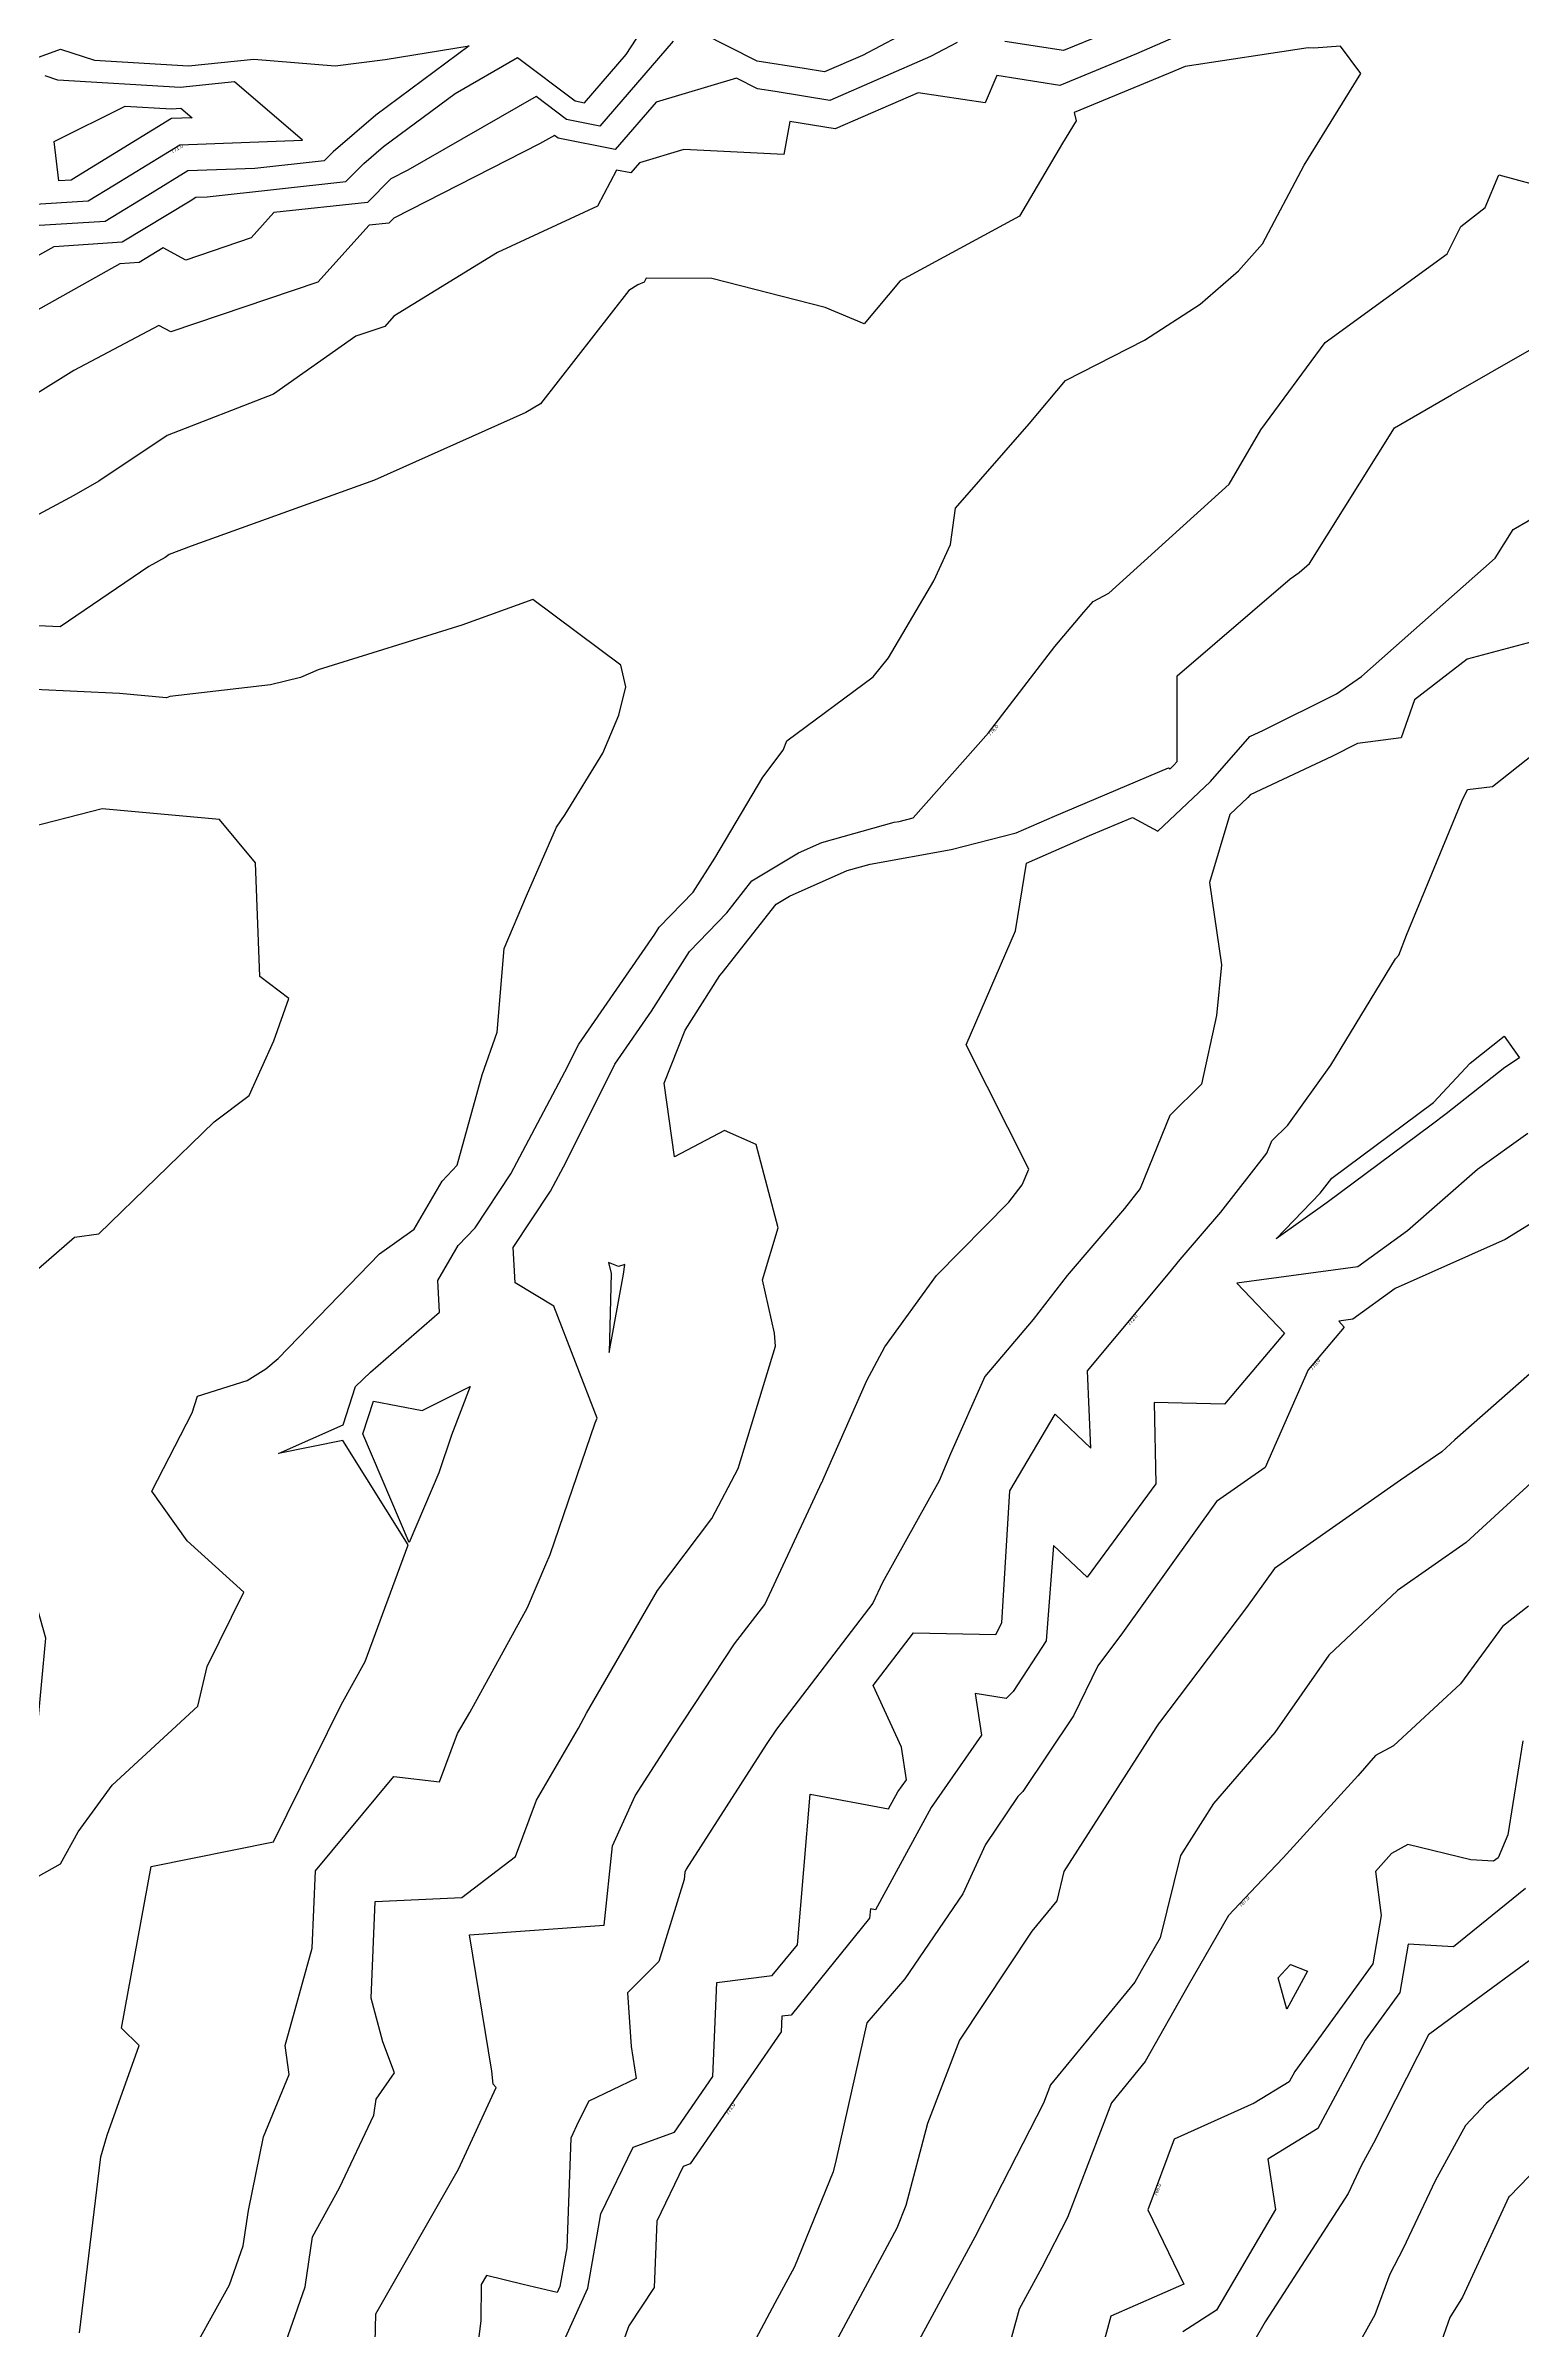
# Model space of a CAD drawing. Extents: x 1684434 to 1702565, y 997334 to 1000228.
# Drawn here: x 1700459.8 to 1700658.7, y 998888.4 to 999196 of the extents above; entities that cross this region are included whole.
import ezdxf

# ---------------------------------------------------------------- set-up
doc = ezdxf.new("R2010")
doc.units = 0
doc.layers.add('Default', color=7, linetype='Continuous')

msp = doc.modelspace()

# ---------------------------------------------------------------- linework, layer by layer
at = {"layer": 'Default'}
for points in [[(1700450.76, 999163.23), (1700460.99, 999168.97), (1700470.16, 999169.56), (1700479.29, 999175.1), (1700480.09, 999175.59), (1700481.6, 999175.64), (1700500.26, 999177.69), (1700502.68, 999180.12), (1700505.34, 999182.4), (1700514.99, 999189.56), (1700523.38, 999194.39), (1700531.13, 999188.55), (1700532.41, 999188.29), (1700538.04, 999194.81), (1700540.81, 999199.06)], [(1700614.48, 999198.27), (1700606.74, 999194.9), (1700596.41, 999190.64), (1700587.94, 999191.98), (1700586.37, 999188.3), (1700577.35, 999189.64), (1700566.16, 999184.78), (1700560.07, 999185.76), (1700559.24, 999181.32), (1700545.8, 999181.99), (1700539.8, 999180.2), (1700538.63, 999178.85), (1700536.72, 999179.24), (1700534.16, 999174.37), (1700520.7, 999168.14), (1700506.74, 999159.55), (1700505.52, 999158.2), (1700501.62, 999156.88), (1700490.55, 999149.05), (1700476.23, 999143.52), (1700467, 999137.35), (1700463.64, 999135.44), (1700452.31, 999129.38)], [(1700579.35, 999199.7), (1700569.83, 999194.66), (1700564.75, 999192.45), (1700561.98, 999192.89), (1700555.64, 999193.89), (1700548.12, 999197.7)], [(1700602.42, 999197.58), (1700596.93, 999195.32), (1700589.02, 999196.56)], [(1700544.37, 999196.58), (1700534.49, 999185.14), (1700530, 999186.05), (1700525.89, 999189.15), (1700508.61, 999179.22), (1700506.31, 999178.04), (1700503.17, 999174.89), (1700490.58, 999173.51), (1700487.51, 999170.12), (1700478.71, 999167.13), (1700475.69, 999168.75), (1700472.46, 999166.79), (1700469.84, 999166.62), (1700447.81, 999154.26)], [(1700582.58, 999196.4), (1700579.01, 999194.51), (1700565.45, 999188.62), (1700558.07, 999189.8), (1700555.69, 999190.17), (1700552.87, 999191.61), (1700542.08, 999188.39), (1700536.56, 999182), (1700528.87, 999183.55), (1700528.39, 999183.91), (1700526.36, 999182.75), (1700506.74, 999172.76), (1700506.07, 999172.09), (1700503.42, 999171.8), (1700496.52, 999164.16), (1700476.71, 999157.44), (1700475.09, 999158.31), (1700463.64, 999152.24), (1700453.09, 999145.71)], [(1700456.2, 999193.43), (1700461.86, 999195.52), (1700466.43, 999194.03), (1700479.1, 999193.27), (1700487.86, 999194.16), (1700498.85, 999193.26), (1700505.56, 999194.11), (1700516.88, 999195.95), (1700504.29, 999186.62), (1700498.56, 999181.7), (1700497.35, 999180.48), (1700488.02, 999179.46), (1700479, 999179.12), (1700474.2, 999176.17), (1700467.86, 999172.33), (1700453.83, 999171.44)], [(1700636.96, 999192.25), (1700634.23, 999195.92), (1700630.64, 999195.66), (1700629.88, 999195.68), (1700613.28, 999193.18), (1700611.06, 999192.22), (1700598.34, 999186.98), (1700598.63, 999185.85), (1700596.76, 999182.84), (1700590.99, 999173.01), (1700574.92, 999164.33), (1700570.05, 999158.52), (1700564.8, 999160.75), (1700549.56, 999164.64), (1700540.71, 999164.7), (1700540.43, 999164.16), (1700539.59, 999163.77), (1700538.4, 999163.04), (1700526.47, 999147.75), (1700524.52, 999146.58), (1700504.14, 999137.51), (1700479.42, 999128.61), (1700476.49, 999127.48), (1700475.92, 999127.1), (1700473.75, 999125.87), (1700461.81, 999117.73), (1700453.92, 999118.09)], [(1700457.72, 999174.6), (1700465.56, 999175.1), (1700469.1, 999177.25), (1700477.9, 999182.65), (1700494.45, 999183.28), (1700485.27, 999191.11), (1700477.95, 999190.37), (1700461.48, 999191.35), (1700459.77, 999191.91)], [(1700464.39, 998888.08), (1700467.26, 998911.77), (1700468.11, 998914.7), (1700472.43, 998926.76), (1700470.05, 998929.11), (1700474.05, 998950.86), (1700490.51, 998954.19), (1700499.64, 998972.63), (1700502.86, 998978.48), (1700508.63, 998994.02), (1700508.66, 998994.18), (1700499.88, 999008.22), (1700491.18, 999006.47), (1700499.93, 999010.33), (1700501.56, 999015.47), (1700503.61, 999017.39), (1700512.9, 999025.48), (1700512.68, 999029.77), (1700515.4, 999034.46), (1700517.68, 999036.83), (1700522.5, 999044.11), (1700529.78, 999057.83), (1700531.65, 999061.58), (1700541.86, 999076.36), (1700542.46, 999077.31), (1700547.02, 999082.01), (1700549.96, 999086.62), (1700556.42, 999097.49), (1700559.17, 999101.14), (1700559.64, 999102.38), (1700571.3, 999111.02), (1700573.34, 999113.59), (1700579.46, 999123.95), (1700581.71, 999128.84), (1700582.37, 999133.73), (1700592.3, 999145.08), (1700597.18, 999150.89), (1700607.83, 999156.35), (1700615.31, 999161.18), (1700620.46, 999165.68), (1700623.7, 999169.32), (1700629.33, 999179.88), (1700636.96, 999192.25)], [(1700479.56, 999186.28), (1700476.8, 999186.18), (1700464.01, 999178.33), (1700463.26, 999177.87), (1700461.61, 999177.77), (1700460.99, 999183.07), (1700470.56, 999187.84), (1700476.81, 999187.46), (1700478.03, 999187.59), (1700479.56, 999186.28)], [(1700478.29, 998883.13), (1700484.59, 998894.53), (1700486.43, 998899.78), (1700487.16, 998904.54), (1700489.19, 998914.48), (1700492.65, 998922.88), (1700492.11, 998926.79), (1700495.75, 998939.87), (1700496.19, 998950.27), (1700506.73, 998962.98), (1700512.87, 998962.25), (1700515.31, 998968.76), (1700516.96, 998971.59), (1700524.73, 998985.75), (1700527.19, 998991.5), (1700527.78, 998992.88), (1700533.84, 999010.57), (1700534.1, 999011.24), (1700528.26, 999026.31), (1700523.09, 999029.44), (1700522.82, 999034.21), (1700527.85, 999041.79), (1700529.93, 999045.71), (1700536.48, 999058.87), (1700541.41, 999066), (1700546.55, 999074.06), (1700551.58, 999079.25), (1700554.95, 999083.54), (1700561.24, 999087.31), (1700564.35, 999088.71), (1700574.11, 999091.43), (1700574.79, 999091.55), (1700576.69, 999092.04), (1700586.81, 999103.49), (1700595.74, 999115.09), (1700599.64, 999119.7), (1700600.92, 999121.17), (1700603.03, 999122.26), (1700619.22, 999136.97), (1700623.47, 999144.26), (1700632.15, 999156.02), (1700648.58, 999167.94), (1700650.44, 999171.63), (1700653.71, 999174.18), (1700655.53, 999178.61), (1700662.48, 999176.72)], [(1700491.5, 998884.91), (1700494.77, 998894.27), (1700495.8, 998901.01), (1700499.4, 998907.6), (1700504.06, 998917.39), (1700504.36, 998919.56), (1700506.83, 998923.08), (1700505.27, 998927.28), (1700503.66, 998933.16), (1700504.21, 998946.16), (1700515.87, 998946.7), (1700523.11, 998952.2), (1700525.96, 998959.8), (1700531.58, 998969.47), (1700532.7, 998971.51), (1700542.25, 998988.03), (1700549.56, 998997.71), (1700553.12, 999004.44), (1700558.13, 999020.9), (1700557.98, 999022.67), (1700556.4, 999029.85), (1700558.49, 999036.86), (1700555.54, 999048.04), (1700551.26, 999049.94), (1700544.52, 999046.39), (1700543.13, 999056.32), (1700545.95, 999063.47), (1700550.65, 999070.82), (1700550.96, 999071.15), (1700558.21, 999080.4), (1700560.01, 999081.47), (1700567.78, 999084.96), (1700570.89, 999085.82), (1700581.79, 999087.78), (1700590.55, 999090.02), (1700595.71, 999092.27), (1700611.07, 999098.76), (1700611.28, 999098.64), (1700611.73, 999099.06), (1700612.21, 999099.62), (1700612.21, 999111.15), (1700627.44, 999124.22), (1700628.67, 999125.08), (1700630.02, 999126.27), (1700641.5, 999144.55), (1700649.18, 999148.99), (1700659.99, 999155.19)], [(1700504.24, 998886.77), (1700504.29, 998890.64), (1700515.45, 998910.12), (1700520.53, 998921.1), (1700520.09, 998921.55), (1700519.91, 998923.31), (1700516.92, 998941.66), (1700535.04, 998942.95), (1700536.16, 998953.64), (1700539.22, 998960.36), (1700544.33, 998968.32), (1700552.63, 998980.82), (1700556.69, 998986.14), (1700564.43, 999002.69), (1700564.49, 999002.8), (1700564.5, 999002.86), (1700570.42, 999016.28), (1700572.87, 999020.84), (1700579.81, 999030.43), (1700589.53, 999040.31), (1700591.36, 999042.62), (1700592.25, 999044.72), (1700583.81, 999061.46), (1700590.46, 999076.81), (1700591.95, 999085.95), (1700600.43, 999089.65), (1700606.19, 999092.08), (1700609.61, 999090.24), (1700616.73, 999096.91), (1700622, 999102.97), (1700623.84, 999103.84), (1700633.68, 999108.74), (1700637.03, 999111.08), (1700655.05, 999127.01), (1700657.47, 999130.87), (1700661.49, 999133.19)], [(1700452.91, 998946.26), (1700461.83, 998951.21), (1700464.21, 998955.54), (1700468.8, 998961.8), (1700480.33, 998972.43), (1700481.61, 998977.78), (1700486.53, 998987.79), (1700478.92, 998994.7), (1700474.16, 999001.37), (1700479.58, 999011.95), (1700480.29, 999014.17), (1700487, 999016.31), (1700489.48, 999017.88), (1700491.14, 999019.24), (1700504.81, 999033.35), (1700509.46, 999036.66), (1700513.22, 999043.13), (1700515.27, 999045.27), (1700518.63, 999057.46), (1700520.66, 999063.16), (1700521.58, 999074.44), (1700524.59, 999081.55), (1700528.65, 999090.8), (1700529.81, 999092.47), (1700534.89, 999100.75), (1700537.05, 999105.84), (1700537.97, 999109.66), (1700537.28, 999112.58), (1700525.45, 999121.44), (1700515.9, 999117.95), (1700496.55, 999111.98), (1700494.18, 999110.92), (1700490.14, 999109.93), (1700476.59, 999108.35), (1700476.1, 999108.19), (1700469.78, 999108.77), (1700452.66, 999109.56)], [(1700660.69, 999115.91), (1700651.28, 999113.41), (1700644.18, 999107.93), (1700642.39, 999102.81), (1700636.51, 999102.03), (1700633.06, 999100.31), (1700622.06, 999095.13), (1700621.73, 999094.75), (1700619.32, 999092.49), (1700616.59, 999083.34), (1700618.21, 999072.25), (1700617.53, 999065.42), (1700615.5, 999056.18), (1700611.21, 999051.95), (1700607.22, 999042.12), (1700605.12, 999039.44), (1700597.42, 999030.44), (1700592.85, 999024.48), (1700586.33, 999016.81), (1700581.7, 999006.43), (1700580.16, 999002.8), (1700572.52, 998989.08), (1700571.22, 998986.3), (1700558.26, 998969.36), (1700556.88, 998967.27), (1700546.12, 998950.52), (1700545.93, 998950.1), (1700545.83, 998949.13), (1700542.42, 998938.07), (1700538.19, 998933.87), (1700538.68, 998926.65), (1700539.37, 998922.34), (1700533, 998919.26), (1700531.6, 998916.55), (1700530.56, 998914.29), (1700530.04, 998899.54), (1700529.1, 998894.31), (1700528.74, 998893.5), (1700524.15, 998894.59), (1700519.2, 998895.81), (1700518.5, 998894.59), (1700518.43, 998889.74), (1700516.57, 998874.4)], [(1700527.06, 998881.31), (1700532.84, 998894.12), (1700534.63, 998904.09), (1700538.97, 998913.07), (1700544.53, 998915.08), (1700549.71, 998922.59), (1700550.23, 998935.27), (1700557.7, 998936.17), (1700561.07, 998940.32), (1700562.79, 998960.59), (1700573.36, 998958.61), (1700574.61, 998960.91), (1700575.75, 998962.53), (1700575.08, 998966.92), (1700571.3, 998975.23), (1700576.73, 998982.33), (1700587.78, 998982.08), (1700588.6, 998983.65), (1700589.68, 999001.43), (1700595.77, 999011.75), (1700600.61, 999007.18), (1700600.15, 999017.6), (1700611.05, 999030.63), (1700612.62, 999032.59), (1700618.08, 999038.94), (1700624.31, 999046.91), (1700624.97, 999048.55), (1700627.12, 999050.67), (1700632.93, 999058.74), (1700641.61, 999073.07), (1700642.09, 999073.53), (1700643.11, 999076.24), (1700650.56, 999094.29), (1700651.3, 999095.86), (1700654.7, 999096.24), (1700664.85, 999104.3)], [(1700454.39, 999027.46), (1700463.74, 999035.6), (1700466.99, 999036.05), (1700482.53, 999051.12), (1700487.23, 999054.66), (1700490.59, 999062.02), (1700492.61, 999067.7), (1700488.69, 999070.69), (1700488.09, 999085.98), (1700483.25, 999091.81), (1700467.45, 999093.24), (1700456.26, 999090.37)], [(1700656.34, 999058.43), (1700648.46, 999052.21), (1700646.42, 999050.67), (1700632.43, 999040.23), (1700625.56, 999035.37), (1700631.48, 999041.53), (1700633.06, 999043.51), (1700646.76, 999053.73), (1700651.66, 999059), (1700656.26, 999062.64), (1700658.34, 999059.73), (1700656.34, 999058.43)], [(1700659.46, 999049.55), (1700652.68, 999044.69), (1700643.22, 999036.42), (1700636.55, 999031.58), (1700620.25, 999029.39), (1700626.68, 999022.68), (1700618.58, 999013.11), (1700609.13, 999013.31), (1700609.35, 999002.39), (1700600.11, 998989.82), (1700595.56, 998994.08), (1700594.56, 998981.24), (1700590.15, 998974.41), (1700589.17, 998973.47), (1700585.03, 998974.17), (1700585.88, 998968.53), (1700579.07, 998958.82), (1700571.58, 998945.04), (1700570.91, 998945.16), (1700570.8, 998943.89), (1700560.22, 998930.85), (1700558.97, 998930.7), (1700558.89, 998928.59), (1700546.63, 998910.84), (1700545.71, 998910.5), (1700542.14, 998903.14), (1700541.78, 998894.21), (1700538.39, 998889.03), (1700533.08, 998874.38)], [(1700667.94, 999042.38), (1700656.39, 999035.25), (1700641.58, 999028.68), (1700635.88, 999024.54), (1700633.97, 999024.28), (1700634.73, 999023.49), (1700629.84, 999017.72), (1700624.09, 999004.58), (1700617.52, 999000), (1700604.87, 998982.31), (1700601.52, 998977.88), (1700598.28, 998971.16), (1700591.43, 998960.96), (1700590.75, 998960.31), (1700586.41, 998953.81), (1700583.35, 998947.2), (1700575.53, 998935.75), (1700570.43, 998929.83), (1700566.31, 998911.4), (1700565.88, 998909.76), (1700560.71, 998896.99), (1700558.06, 998892.06), (1700549.64, 998876.32)], [(1700536.99, 999031.65), (1700535.64, 999032.19), (1700535.99, 999030.71), (1700535.73, 999020.06), (1700537.65, 999030.61), (1700537.83, 999031.89), (1700536.99, 999031.65)], [(1700665.63, 999022.41), (1700649.61, 999008.32), (1700647.84, 999006.7), (1700642.3, 999002.85), (1700625.31, 998991), (1700621.55, 998985.75), (1700609.84, 998970.27), (1700609.81, 998970.2), (1700609.35, 998969.52), (1700596.97, 998950.17), (1700596.01, 998946.26), (1700592.66, 998942.15), (1700582.92, 998927.49), (1700578.6, 998916.27), (1700575.69, 998905.22), (1700574.45, 998902.16), (1700565.92, 998886.29)], [(1700512.78, 999003.87), (1700508.8, 998994.47), (1700502.58, 999009.12), (1700503.98, 999013.52), (1700510.56, 999012.24), (1700517.01, 999015.47), (1700514.51, 999008.92), (1700512.78, 999003.87)], [(1700664.31, 999006.55), (1700651.16, 998994.49), (1700641.89, 998988.04), (1700632.65, 998979.33), (1700625.37, 998968.9), (1700617.13, 998959.34), (1700612.67, 998952.36), (1700609.95, 998941.28), (1700607.38, 998936.84), (1700606.51, 998935.3), (1700595.15, 998921.47), (1700594.2, 998919.01), (1700584.96, 998900.97), (1700576.91, 998886.09)], [(1700458.71, 998969.04), (1700459.85, 998981.61), (1700458.74, 998985.59)], [(1700659.51, 998985.9), (1700656.04, 998983.16), (1700650.38, 998975.44), (1700641.35, 998967.13), (1700638.92, 998965.79), (1700636.56, 998963.09), (1700626.5, 998952.01), (1700622.85, 998948.23), (1700619.15, 998944.28), (1700613.69, 998934.85), (1700607.92, 998924.6), (1700603.37, 998919.06), (1700597.45, 998903.62), (1700593.98, 998896.86), (1700590.96, 998891.27), (1700585.57, 998871.6)], [(1700658.76, 998967.8), (1700656.74, 998955.14), (1700655.44, 998952.05), (1700654.83, 998951.56), (1700651.77, 998951.74), (1700643.3, 998953.84), (1700641.09, 998952.63), (1700638.94, 998950.18), (1700639.7, 998944.26), (1700638.59, 998937.76), (1700628.06, 998923.28), (1700627.31, 998921.89), (1700622.6, 998919), (1700611.82, 998914.16), (1700608.27, 998904.66), (1700613.12, 998894.66), (1700603.3, 998890.34), (1700601.52, 998883.86)], [(1700659.13, 998947.9), (1700649.44, 998940.06), (1700643.33, 998940.43), (1700642.22, 998933.92), (1700637.54, 998927.49), (1700631.16, 998915.59), (1700624.42, 998911.45), (1700625.48, 998904.69), (1700617.52, 998891.15), (1700612.97, 998888.22)], [(1700661.62, 998939.64), (1700650.01, 998931.13), (1700646.07, 998928.22), (1700638.65, 998913.61), (1700637.04, 998910.68), (1700635.23, 998906.85), (1700624.05, 998889.59), (1700622.67, 998887.13)], [(1700626.8, 998936.95), (1700627.48, 998937.65), (1700629.77, 998936.78), (1700626.97, 998931.68), (1700625.81, 998935.89), (1700626.8, 998936.95)], [(1700664.39, 998927.8), (1700653.81, 998918.94), (1700651.07, 998915.99), (1700646.97, 998908.57), (1700642.67, 998899.44), (1700640.85, 998895.98), (1700638.85, 998890.49), (1700632.81, 998879.72)], [(1700670, 998919.89), (1700657.01, 998906.49), (1700656.9, 998906.4), (1700650.65, 998892.87), (1700648.92, 998890.17), (1700643.39, 998874.35)]]:
    msp.add_lwpolyline(points, dxfattribs=at)

# ---------------------------------------------------------------- texts
for s, rotation, p in [(' 771.0', 31.5306, (1700476.75, 999181.36)), (' 776.0', 48.5246, (1700586.93, 999102.87)), (' 772.0', 50.0876, (1700605.71, 999023.48)), (' 770.0', 49.7505, (1700630.31, 999017.5)), (' 767.0', 46.8591, (1700620.7, 998945.21)), (' 771.0', 55.3853, (1700551.65, 998917.23)), (' 766.0', 69.5012, (1700609.41, 998906.28))]:
    msp.add_text(s, height=0.5, rotation=rotation, dxfattribs=at).set_placement(p)

doc.saveas('drawing.dxf')
